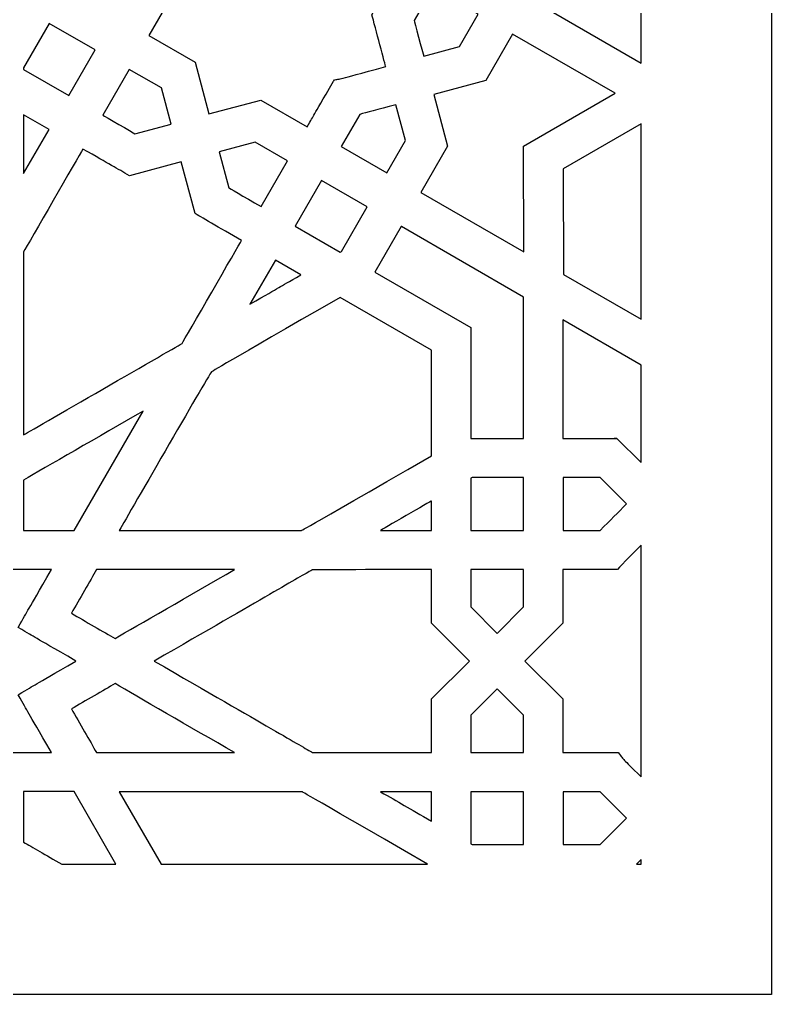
# Model space of a CAD drawing. Header units: millimetres. Extents: x -64 to 64, y -64 to 64.
# Drawn here: x 34.39 to 63.5, y -63.5 to -25.76 of the extents above; entities that cross this region are included whole.
import ezdxf

# ---------------------------------------------------------------- set-up
doc = ezdxf.new("R2010")
doc.units = ezdxf.units.MM
doc.header["$MEASUREMENT"] = 0
doc.layers.add('layer 1', color=7, linetype='Continuous')

msp = doc.modelspace()

# ---------------------------------------------------------------- linework, layer by layer
at = {"layer": 'layer 1', "color": 250}
for points, knots in [([(-63.5, 63.5), (-63.5, 63.5), (-63.5, -63.5), (-63.5, -63.5), (-63.5, -63.5), (-63.5, -63.5), (63.5, -63.5), (63.5, -63.5), (63.5, -63.5), (63.5, -63.5), (63.5, 63.5), (63.5, 63.5), (63.5, 63.5), (63.5, 63.5), (-63.5, 63.5), (-63.5, 63.5)], [0, 0, 0, 0, 0.2, 0.2, 0.2, 0.2, 0.4, 0.4, 0.4, 0.4, 0.6, 0.6, 0.6, 0.6, 1, 1, 1, 1]), ([(49.0657, -23.779), (49.0657, -23.779), (48.0303, -25.5732), (48.0303, -25.5732), (48.0303, -25.5732), (48.1545, -26.0315), (48.5666, -27.5745), (48.5687, -27.583), (48.5687, -27.583), (46.4993, -28.1383), (46.9025, -28.0416), (46.5882, -28.0945), (46.5882, -28.0945), (46.5882, -28.0945), (46.5617, -28.1404), (46.5617, -28.1404), (46.5617, -28.1404), (46.5617, -28.1404), (46.5494, -28.1446), (46.5494, -28.1446), (46.5494, -28.1446), (46.5494, -28.1446), (46.549, -28.145), (46.549, -28.145), (46.549, -28.145), (46.549, -28.145), (46.549, -28.145), (46.549, -28.145), (46.549, -28.145), (45.6512, -29.7003), (45.8583, -29.3412), (45.5263, -29.9163), (45.5263, -29.9163), (45.5263, -29.9163), (43.7289, -28.8785), (43.7289, -28.8785), (43.7289, -28.8785), (43.7289, -28.8785), (41.7244, -29.4153), (41.7244, -29.4153), (41.7244, -29.4153), (41.7244, -29.4153), (41.1875, -27.4115), (41.1875, -27.4115), (41.1875, -27.4115), (41.1875, -27.4115), (39.3972, -26.3775), (39.3972, -26.3775), (39.3972, -26.3775), (39.3972, -26.3775), (40.4305, -24.5872), (40.4305, -24.5872), (40.4305, -24.5872), (40.3348, -24.2344), (40.4082, -24.5078), (39.8939, -22.5845), (39.8939, -22.5845), (39.8939, -22.5845), (39.8928, -22.5813), (39.8925, -22.5795), (39.8925, -22.5795), (40.9896, -22.2673), (41.4218, -22.1647), (41.8723, -22.0659), (41.8723, -22.0659), (41.8723, -22.0659), (42.1301, -21.6457), (42.6868, -20.6883), (42.6868, -20.6883), (42.6868, -20.6883), (42.9433, -20.2445), (42.9433, -20.2445), (42.9433, -20.2445), (42.9433, -20.2445), (44.7407, -21.282), (44.7407, -21.282), (44.7407, -21.282), (44.7407, -21.282), (46.7452, -20.7451), (46.7452, -20.7451), (46.7452, -20.7451), (46.7452, -20.7451), (47.2817, -22.7489), (47.2817, -22.7489), (47.2817, -22.7489), (47.2817, -22.7489), (49.0657, -23.779), (49.0657, -23.779)], [0, 0, 0, 0, 0.0434783, 0.0434783, 0.0434783, 0.0434783, 0.0869565, 0.0869565, 0.0869565, 0.0869565, 0.1304348, 0.1304348, 0.1304348, 0.1304348, 0.173913, 0.173913, 0.173913, 0.173913, 0.2173913, 0.2173913, 0.2173913, 0.2173913, 0.2608696, 0.2608696, 0.2608696, 0.2608696, 0.3043478, 0.3043478, 0.3043478, 0.3043478, 0.3478261, 0.3478261, 0.3478261, 0.3478261, 0.3913043, 0.3913043, 0.3913043, 0.3913043, 0.4347826, 0.4347826, 0.4347826, 0.4347826, 0.4782609, 0.4782609, 0.4782609, 0.4782609, 0.5217391, 0.5217391, 0.5217391, 0.5217391, 0.5652174, 0.5652174, 0.5652174, 0.5652174, 0.6086957, 0.6086957, 0.6086957, 0.6086957, 0.6521739, 0.6521739, 0.6521739, 0.6521739, 0.6956522, 0.6956522, 0.6956522, 0.6956522, 0.7391304, 0.7391304, 0.7391304, 0.7391304, 0.7826087, 0.7826087, 0.7826087, 0.7826087, 0.826087, 0.826087, 0.826087, 0.826087, 0.8695652, 0.8695652, 0.8695652, 0.8695652, 0.9130435, 0.9130435, 0.9130435, 0.9130435, 1, 1, 1, 1]), ([(58.4521, -27.4496), (58.4521, -27.4496), (54.2325, -25.0134), (54.2325, -25.0134), (54.2325, -25.0134), (54.2325, -25.0134), (55.2549, -23.2431), (55.2549, -23.2431), (55.2549, -23.2431), (55.2549, -23.2431), (58.4521, -25.0892), (58.4521, -25.0892), (58.4521, -25.0892), (58.4521, -25.0892), (58.4521, -27.4496), (58.4521, -27.4496)], [0, 0, 0, 0, 0.2, 0.2, 0.2, 0.2, 0.4, 0.4, 0.4, 0.4, 0.6, 0.6, 0.6, 0.6, 1, 1, 1, 1]), ([(52.1497, -25.5595), (52.1497, -25.5595), (51.4279, -26.8101), (51.4279, -26.8101), (51.4279, -26.8101), (51.4279, -26.8101), (50.0394, -27.1822), (50.0394, -27.1822), (50.0394, -27.1822), (50.0027, -27.0454), (49.6704, -25.8032), (49.669, -25.7979), (49.669, -25.7979), (49.669, -25.7979), (50.3922, -24.5452), (50.3922, -24.5452), (50.3922, -24.5452), (50.3922, -24.5452), (52.1497, -25.5595), (52.1497, -25.5595)], [0, 0, 0, 0, 0.1666667, 0.1666667, 0.1666667, 0.1666667, 0.3333333, 0.3333333, 0.3333333, 0.3333333, 0.5, 0.5, 0.5, 0.5, 0.6666667, 0.6666667, 0.6666667, 0.6666667, 1, 1, 1, 1]), ([(34.5507, -27.6892), (34.5507, -27.6892), (34.5507, -27.632), (34.5507, -27.632), (34.5507, -27.632), (34.5507, -27.632), (35.5448, -25.9101), (35.5448, -25.9101), (35.5448, -25.9101), (35.5448, -25.9101), (37.3179, -26.9342), (37.3179, -26.9342), (37.3179, -26.9342), (37.3179, -26.9342), (36.2991, -28.6985), (36.2991, -28.6985), (36.2991, -28.6985), (36.2991, -28.6985), (34.5507, -27.6892), (34.5507, -27.6892)], [0, 0, 0, 0, 0.1666667, 0.1666667, 0.1666667, 0.1666667, 0.3333333, 0.3333333, 0.3333333, 0.3333333, 0.5, 0.5, 0.5, 0.5, 0.6666667, 0.6666667, 0.6666667, 0.6666667, 1, 1, 1, 1]), ([(53.9076, -34.755), (53.9076, -34.755), (49.9297, -32.4587), (49.9297, -32.4587), (49.9297, -32.4587), (49.9297, -32.4587), (50.9633, -30.6691), (50.9633, -30.6691), (50.9633, -30.6691), (50.9633, -30.6691), (50.4257, -28.6614), (50.4257, -28.6614), (50.4257, -28.6614), (50.4257, -28.6614), (52.4387, -28.121), (52.4387, -28.121), (52.4387, -28.121), (52.4387, -28.121), (53.4755, -26.325), (53.4755, -26.325), (53.4755, -26.325), (53.4755, -26.325), (57.4463, -28.6177), (57.4463, -28.6177), (57.4463, -28.6177), (57.4463, -28.6177), (53.903, -30.6623), (53.903, -30.6623), (53.903, -30.6623), (53.903, -30.6623), (53.9076, -34.755), (53.9076, -34.755)], [0, 0, 0, 0, 0.1111111, 0.1111111, 0.1111111, 0.1111111, 0.2222222, 0.2222222, 0.2222222, 0.2222222, 0.3333333, 0.3333333, 0.3333333, 0.3333333, 0.4444444, 0.4444444, 0.4444444, 0.4444444, 0.5555556, 0.5555556, 0.5555556, 0.5555556, 0.6666667, 0.6666667, 0.6666667, 0.6666667, 0.7777778, 0.7777778, 0.7777778, 0.7777778, 1, 1, 1, 1]), ([(37.6181, -29.4601), (37.6181, -29.4601), (38.6405, -27.6892), (38.6405, -27.6892), (38.6405, -27.6892), (38.6405, -27.6892), (39.8872, -28.4092), (39.8872, -28.4092), (39.8872, -28.4092), (39.8872, -28.4092), (40.2615, -29.8068), (40.2615, -29.8068), (40.2615, -29.8068), (40.2615, -29.8068), (38.8638, -30.1808), (38.8638, -30.1808), (38.8638, -30.1808), (38.802, -30.1449), (37.6802, -29.4961), (37.6181, -29.4601)], [0, 0, 0, 0, 0.1666667, 0.1666667, 0.1666667, 0.1666667, 0.3333333, 0.3333333, 0.3333333, 0.3333333, 0.5, 0.5, 0.5, 0.5, 0.6666667, 0.6666667, 0.6666667, 0.6666667, 1, 1, 1, 1]), ([(46.8464, -30.6783), (46.8464, -30.6783), (47.5664, -29.4312), (47.5664, -29.4312), (47.5664, -29.4312), (47.8151, -29.3652), (48.2371, -29.252), (48.9627, -29.0569), (48.9627, -29.0569), (48.9627, -29.0569), (49.3346, -30.444), (49.3346, -30.444), (49.3346, -30.444), (49.3346, -30.444), (48.611, -31.6971), (48.611, -31.6971), (48.611, -31.6971), (48.611, -31.6971), (46.8464, -30.6783), (46.8464, -30.6783)], [0, 0, 0, 0, 0.1666667, 0.1666667, 0.1666667, 0.1666667, 0.3333333, 0.3333333, 0.3333333, 0.3333333, 0.5, 0.5, 0.5, 0.5, 0.6666667, 0.6666667, 0.6666667, 0.6666667, 1, 1, 1, 1]), ([(35.5385, -30.0162), (35.5385, -30.0162), (34.5514, -31.7256), (34.5514, -31.7256), (34.5514, -31.7256), (34.5511, -31.1161), (34.5511, -30.3625), (34.5511, -29.4457), (34.5511, -29.4457), (34.5511, -29.4457), (35.5385, -30.0162), (35.5385, -30.0162)], [0, 0, 0, 0, 0.25, 0.25, 0.25, 0.25, 0.5, 0.5, 0.5, 0.5, 1, 1, 1, 1]), ([(58.4521, -37.3651), (58.4521, -37.3651), (55.4443, -35.6253), (55.4443, -35.6253), (55.4443, -35.6253), (55.4443, -35.6253), (55.4397, -31.5415), (55.4397, -31.5415), (55.4397, -31.5415), (55.4397, -31.5415), (58.4521, -29.8034), (58.4521, -29.8034), (58.4521, -29.8034), (58.4521, -29.8034), (58.4521, -37.3651), (58.4521, -37.3651)], [0, 0, 0, 0, 0.2, 0.2, 0.2, 0.2, 0.4, 0.4, 0.4, 0.4, 0.6, 0.6, 0.6, 0.6, 1, 1, 1, 1]), ([(43.7466, -32.9985), (43.0474, -32.5949), (42.4921, -32.2753), (42.4921, -32.2753), (42.4921, -32.2753), (42.4921, -32.2753), (42.1174, -30.878), (42.1174, -30.878), (42.1174, -30.878), (42.1174, -30.878), (43.5148, -30.5033), (43.5148, -30.5033), (43.5148, -30.5033), (43.5148, -30.5033), (44.7693, -31.2276), (44.7693, -31.2276), (44.7693, -31.2276), (44.7693, -31.2276), (43.7466, -32.9985), (43.7466, -32.9985)], [0, 0, 0, 0, 0.1666667, 0.1666667, 0.1666667, 0.1666667, 0.3333333, 0.3333333, 0.3333333, 0.3333333, 0.5, 0.5, 0.5, 0.5, 0.6666667, 0.6666667, 0.6666667, 0.6666667, 1, 1, 1, 1]), ([(36.8498, -30.7731), (37.8866, -31.3715), (38.1649, -31.5257), (38.65, -31.8057), (38.65, -31.8057), (38.65, -31.8057), (40.6545, -31.2688), (40.6545, -31.2688), (40.6545, -31.2688), (40.6545, -31.2688), (41.1917, -33.2729), (41.1917, -33.2729), (41.1917, -33.2729), (41.3389, -33.3579), (42.1425, -33.8289), (42.986, -34.3158), (42.986, -34.3158), (42.8734, -34.5108), (40.7949, -38.1113), (40.6866, -38.2983), (40.6866, -38.2983), (40.6866, -38.2983), (34.5535, -41.837), (34.5528, -41.8374), (34.5528, -41.8374), (34.5528, -39.7104), (34.5518, -35.7889), (34.5496, -34.7567), (34.5496, -34.7567), (34.7317, -34.4413), (36.6621, -31.0978), (36.8498, -30.7731)], [0, 0, 0, 0, 0.1111111, 0.1111111, 0.1111111, 0.1111111, 0.2222222, 0.2222222, 0.2222222, 0.2222222, 0.3333333, 0.3333333, 0.3333333, 0.3333333, 0.4444444, 0.4444444, 0.4444444, 0.4444444, 0.5555556, 0.5555556, 0.5555556, 0.5555556, 0.6666667, 0.6666667, 0.6666667, 0.6666667, 0.7777778, 0.7777778, 0.7777778, 0.7777778, 1, 1, 1, 1]), ([(47.8501, -33.0148), (47.8501, -33.0148), (46.8567, -34.7355), (46.8567, -34.7355), (46.8567, -34.7355), (46.8567, -34.7355), (46.8066, -34.7649), (46.8066, -34.7649), (46.8066, -34.7649), (46.8066, -34.7649), (45.0663, -33.7601), (45.0663, -33.7601), (45.0663, -33.7601), (45.0663, -33.7601), (46.0848, -31.9956), (46.0848, -31.9956), (46.0848, -31.9956), (46.0848, -31.9956), (47.8501, -33.0148), (47.8501, -33.0148)], [0, 0, 0, 0, 0.1666667, 0.1666667, 0.1666667, 0.1666667, 0.3333333, 0.3333333, 0.3333333, 0.3333333, 0.5, 0.5, 0.5, 0.5, 0.6666667, 0.6666667, 0.6666667, 0.6666667, 1, 1, 1, 1]), ([(51.8605, -41.9756), (51.8605, -41.9756), (51.8605, -37.6823), (51.8605, -37.6823), (51.8605, -37.6823), (51.8605, -37.6823), (48.1432, -35.5363), (48.1432, -35.5363), (48.1432, -35.5363), (48.1432, -35.5363), (49.1613, -33.7717), (49.1613, -33.7717), (49.1613, -33.7717), (49.1613, -33.7717), (49.1688, -33.776), (49.1688, -33.776), (49.1688, -33.776), (49.1688, -33.776), (49.1726, -33.7701), (49.1726, -33.7701), (49.1726, -33.7701), (49.1726, -33.7701), (53.9052, -36.5023), (53.9052, -36.5023), (53.9052, -36.5023), (53.9052, -36.5023), (53.9052, -41.9756), (53.9052, -41.9756), (53.9052, -41.9756), (53.9052, -41.9756), (51.8605, -41.9756), (51.8605, -41.9756)], [0, 0, 0, 0, 0.1111111, 0.1111111, 0.1111111, 0.1111111, 0.2222222, 0.2222222, 0.2222222, 0.2222222, 0.3333333, 0.3333333, 0.3333333, 0.3333333, 0.4444444, 0.4444444, 0.4444444, 0.4444444, 0.5555556, 0.5555556, 0.5555556, 0.5555556, 0.6666667, 0.6666667, 0.6666667, 0.6666667, 0.7777778, 0.7777778, 0.7777778, 0.7777778, 1, 1, 1, 1]), ([(45.2843, -35.643), (44.2916, -36.2165), (44.6454, -36.0123), (43.3102, -36.7827), (43.3102, -36.7827), (43.3102, -36.7827), (44.2972, -35.0731), (44.2972, -35.0731), (44.2972, -35.0731), (44.2972, -35.0731), (45.2843, -35.643), (45.2843, -35.643)], [0, 0, 0, 0, 0.25, 0.25, 0.25, 0.25, 0.5, 0.5, 0.5, 0.5, 1, 1, 1, 1]), ([(38.2563, -45.5369), (38.3579, -45.3609), (41.6955, -39.5619), (41.8186, -39.4003), (41.8186, -39.4003), (41.8186, -39.4003), (42.3531, -39.081), (46.8051, -36.5143), (46.8051, -36.5143), (46.8051, -36.5143), (50.3446, -38.5579), (50.3446, -38.5579), (50.3446, -38.5579), (50.3446, -38.5579), (50.3446, -42.6448), (50.3446, -42.6448), (50.3446, -42.6448), (45.0811, -45.6879), (45.3083, -45.5362), (45.3083, -45.5362), (45.3083, -45.5362), (45.3083, -45.5362), (38.2563, -45.5369), (38.2563, -45.5369)], [0, 0, 0, 0, 0.1428571, 0.1428571, 0.1428571, 0.1428571, 0.2857143, 0.2857143, 0.2857143, 0.2857143, 0.4285714, 0.4285714, 0.4285714, 0.4285714, 0.5714286, 0.5714286, 0.5714286, 0.5714286, 0.7142857, 0.7142857, 0.7142857, 0.7142857, 1, 1, 1, 1]), ([(58.4521, -42.9136), (58.4521, -42.9136), (57.5151, -41.9756), (57.5151, -41.9756), (57.5151, -41.9756), (56.9923, -41.9756), (58.7075, -41.9756), (55.4193, -41.9756), (55.4193, -41.9756), (55.4193, -41.9756), (55.4193, -37.3814), (55.4193, -37.3814), (55.4193, -37.3814), (55.4193, -37.3814), (58.4521, -39.1351), (58.4521, -39.1351), (58.4521, -39.1351), (58.4521, -39.1351), (58.4521, -42.9136), (58.4521, -42.9136)], [0, 0, 0, 0, 0.1666667, 0.1666667, 0.1666667, 0.1666667, 0.3333333, 0.3333333, 0.3333333, 0.3333333, 0.5, 0.5, 0.5, 0.5, 0.6666667, 0.6666667, 0.6666667, 0.6666667, 1, 1, 1, 1]), ([(39.1739, -40.919), (39.1739, -40.919), (36.5054, -45.5411), (36.5054, -45.5411), (36.5054, -45.5411), (35.9989, -45.5409), (35.1645, -45.5404), (34.5528, -45.54), (34.5528, -45.54), (34.5528, -45.4724), (34.5518, -43.6703), (34.5514, -43.5871), (34.5514, -43.5871), (35.3903, -43.1027), (37.4844, -41.8942), (39.1739, -40.919)], [0, 0, 0, 0, 0.2, 0.2, 0.2, 0.2, 0.4, 0.4, 0.4, 0.4, 0.6, 0.6, 0.6, 0.6, 1, 1, 1, 1]), ([(35.6274, -54.133), (33.6783, -54.134), (34.0653, -54.1338), (33.0419, -54.1365), (33.0419, -54.1365), (33.0373, -56.3513), (33.038, -55.8418), (33.038, -56.7267), (33.038, -56.7267), (31.187, -55.6595), (31.6121, -55.9029), (30.7894, -55.4386), (30.7894, -55.4386), (30.2796, -56.3174), (30.5058, -55.9268), (29.4972, -57.6724), (29.4972, -57.6724), (28.4667, -55.8892), (28.6113, -56.1396), (28.2046, -55.4386), (28.2046, -55.4386), (27.3999, -55.8931), (27.7477, -55.6934), (25.9567, -56.7262), (25.9567, -56.7262), (25.9567, -56.678), (25.9525, -54.1849), (25.9525, -54.1365), (25.9525, -54.1365), (24.9297, -54.1338), (25.3206, -54.134), (23.3669, -54.133), (23.3669, -54.133), (24.3829, -52.3723), (24.2062, -52.6788), (24.6553, -51.8947), (24.6553, -51.8947), (23.8816, -51.4409), (24.2118, -51.6322), (22.4166, -50.594), (22.4166, -50.594), (24.1741, -49.5779), (23.8749, -49.7512), (24.6553, -49.2937), (24.6553, -49.2937), (24.2073, -48.5112), (24.3886, -48.8255), (23.3669, -47.0553), (23.3669, -47.0553), (25.316, -47.0542), (24.929, -47.0545), (25.9525, -47.0517), (25.9525, -47.0517), (25.9525, -47.0034), (25.9567, -44.5104), (25.9567, -44.462), (25.9567, -44.462), (27.7481, -45.495), (27.3999, -45.2953), (28.2046, -45.7496), (28.2046, -45.7496), (28.6113, -45.0486), (28.4667, -45.2987), (29.4972, -43.5158), (29.4972, -43.5158), (30.5058, -45.2614), (30.2796, -44.8709), (30.7894, -45.7496), (30.7894, -45.7496), (31.6124, -45.285), (31.1873, -45.5284), (33.038, -44.4613), (33.038, -44.4613), (33.0391, -46.6132), (33.0369, -45.8566), (33.0419, -47.0517), (33.0419, -47.0517), (34.0642, -47.0545), (33.6737, -47.0542), (35.6274, -47.0553), (35.6274, -47.0553), (34.611, -48.816), (34.7881, -48.5094), (34.3387, -49.2937), (34.3387, -49.2937), (35.1532, -49.7713), (34.7444, -49.5343), (36.5792, -50.594), (36.5792, -50.594), (34.7447, -51.6541), (35.1532, -51.4169), (34.3387, -51.8947), (34.3387, -51.8947), (34.7867, -52.6772), (34.6054, -52.3624), (35.6274, -54.133)], [0, 0, 0, 0, 0.04, 0.04, 0.04, 0.04, 0.08, 0.08, 0.08, 0.08, 0.12, 0.12, 0.12, 0.12, 0.16, 0.16, 0.16, 0.16, 0.2, 0.2, 0.2, 0.2, 0.24, 0.24, 0.24, 0.24, 0.28, 0.28, 0.28, 0.28, 0.32, 0.32, 0.32, 0.32, 0.36, 0.36, 0.36, 0.36, 0.4, 0.4, 0.4, 0.4, 0.44, 0.44, 0.44, 0.44, 0.48, 0.48, 0.48, 0.48, 0.52, 0.52, 0.52, 0.52, 0.56, 0.56, 0.56, 0.56, 0.6, 0.6, 0.6, 0.6, 0.64, 0.64, 0.64, 0.64, 0.68, 0.68, 0.68, 0.68, 0.72, 0.72, 0.72, 0.72, 0.76, 0.76, 0.76, 0.76, 0.8, 0.8, 0.8, 0.8, 0.84, 0.84, 0.84, 0.84, 0.88, 0.88, 0.88, 0.88, 0.92, 0.92, 0.92, 0.92, 1, 1, 1, 1]), ([(51.8597, -45.5369), (51.8597, -45.5369), (51.8601, -43.5187), (51.8601, -43.5187), (51.8601, -43.5187), (51.8601, -43.5187), (51.9102, -43.4898), (51.9102, -43.4898), (51.9102, -43.4898), (51.9102, -43.4898), (53.9052, -43.4898), (53.9052, -43.4898), (53.9052, -43.4898), (53.9052, -43.4898), (53.9052, -45.5369), (53.9052, -45.5369), (53.9052, -45.5369), (53.9052, -45.5369), (51.8597, -45.5369), (51.8597, -45.5369)], [0, 0, 0, 0, 0.1666667, 0.1666667, 0.1666667, 0.1666667, 0.3333333, 0.3333333, 0.3333333, 0.3333333, 0.5, 0.5, 0.5, 0.5, 0.6666667, 0.6666667, 0.6666667, 0.6666667, 1, 1, 1, 1]), ([(55.4408, -45.5355), (55.4408, -45.5355), (55.4408, -43.4898), (55.4408, -43.4898), (55.4408, -43.4898), (55.4408, -43.4898), (56.8664, -43.4898), (56.8664, -43.4898), (56.8664, -43.4898), (56.8664, -43.4898), (57.8894, -44.5131), (57.8894, -44.5131), (57.8894, -44.5131), (57.543, -44.86), (57.2756, -45.1255), (56.8667, -45.5355), (56.8667, -45.5355), (56.8667, -45.5355), (55.4408, -45.5355), (55.4408, -45.5355)], [0, 0, 0, 0, 0.1666667, 0.1666667, 0.1666667, 0.1666667, 0.3333333, 0.3333333, 0.3333333, 0.3333333, 0.5, 0.5, 0.5, 0.5, 0.6666667, 0.6666667, 0.6666667, 0.6666667, 1, 1, 1, 1]), ([(50.3456, -44.3932), (50.3456, -44.3932), (50.3453, -45.5369), (50.3453, -45.5369), (50.3453, -45.5369), (50.3453, -45.5369), (48.3644, -45.5369), (48.3644, -45.5369), (48.3644, -45.5369), (48.3648, -45.5369), (50.3456, -44.3932), (50.3456, -44.3932)], [0, 0, 0, 0, 0.25, 0.25, 0.25, 0.25, 0.5, 0.5, 0.5, 0.5, 1, 1, 1, 1]), ([(58.4521, -55.0761), (57.6615, -54.2858), (57.8414, -54.4844), (57.5635, -54.1369), (57.5635, -54.1369), (57.3267, -54.1369), (55.656, -54.1369), (55.4193, -54.1369), (55.4193, -54.1369), (55.4193, -54.1369), (55.4193, -52.0615), (55.4193, -52.0615), (55.4193, -52.0615), (55.4193, -52.0615), (53.9521, -50.594), (53.9521, -50.594), (53.9521, -50.594), (53.9521, -50.594), (55.4193, -49.1268), (55.4193, -49.1268), (55.4193, -49.1268), (55.4193, -49.1268), (55.4193, -47.0513), (55.4193, -47.0513), (55.4193, -47.0513), (56.2056, -47.0513), (56.7133, -47.0513), (57.5419, -47.0513), (57.5419, -47.0513), (57.7166, -46.8337), (58.2366, -46.3285), (58.4521, -46.1126), (58.4521, -46.1126), (58.4521, -46.1126), (58.4521, -55.0761), (58.4521, -55.0761)], [0, 0, 0, 0, 0.1, 0.1, 0.1, 0.1, 0.2, 0.2, 0.2, 0.2, 0.3, 0.3, 0.3, 0.3, 0.4, 0.4, 0.4, 0.4, 0.5, 0.5, 0.5, 0.5, 0.6, 0.6, 0.6, 0.6, 0.7, 0.7, 0.7, 0.7, 0.8, 0.8, 0.8, 0.8, 1, 1, 1, 1]), ([(37.3775, -47.0513), (37.3775, -47.0513), (42.7136, -47.0513), (42.7136, -47.0513), (42.7136, -47.0513), (41.0238, -48.0275), (38.9336, -49.2347), (38.0929, -49.7202), (38.0929, -49.7202), (37.6573, -49.4683), (36.9316, -49.0492), (36.4017, -48.7426), (36.4017, -48.7426), (36.7086, -48.2107), (37.1246, -47.4895), (37.3775, -47.0513)], [0, 0, 0, 0, 0.2, 0.2, 0.2, 0.2, 0.4, 0.4, 0.4, 0.4, 0.6, 0.6, 0.6, 0.6, 1, 1, 1, 1]), ([(39.6078, -50.594), (43.8425, -48.1485), (45.2388, -47.3421), (45.7101, -47.0687), (45.7101, -47.0687), (45.7101, -47.0687), (47.0038, -47.0513), (50.3446, -47.0513), (50.3446, -47.0513), (50.3446, -47.0513), (50.3446, -49.1268), (50.3446, -49.1268), (50.3446, -49.1268), (50.3446, -49.1268), (51.8121, -50.594), (51.8121, -50.594), (51.8121, -50.594), (51.8121, -50.594), (50.3446, -52.0615), (50.3446, -52.0615), (50.3446, -52.0615), (50.3446, -52.0615), (50.3446, -54.1369), (50.3446, -54.1369), (50.3446, -54.1369), (48.5906, -54.1369), (47.4687, -54.1369), (45.7401, -54.1369), (45.7401, -54.1369), (45.2963, -53.8798), (43.9275, -53.0888), (39.6078, -50.594)], [0, 0, 0, 0, 0.1111111, 0.1111111, 0.1111111, 0.1111111, 0.2222222, 0.2222222, 0.2222222, 0.2222222, 0.3333333, 0.3333333, 0.3333333, 0.3333333, 0.4444444, 0.4444444, 0.4444444, 0.4444444, 0.5555556, 0.5555556, 0.5555556, 0.5555556, 0.6666667, 0.6666667, 0.6666667, 0.6666667, 0.7777778, 0.7777778, 0.7777778, 0.7777778, 1, 1, 1, 1]), ([(52.8817, -49.5226), (52.8817, -49.5226), (51.859, -48.4999), (51.859, -48.4999), (51.859, -48.4999), (51.859, -48.3891), (51.8605, -48.4382), (51.8605, -47.0513), (51.8605, -47.0513), (51.8605, -47.0513), (53.9052, -47.0513), (53.9052, -47.0513), (53.9052, -47.0513), (53.9052, -47.0513), (53.9052, -48.4995), (53.9052, -48.4995), (53.9052, -48.4995), (53.9052, -48.4995), (52.8817, -49.5226), (52.8817, -49.5226)], [0, 0, 0, 0, 0.1666667, 0.1666667, 0.1666667, 0.1666667, 0.3333333, 0.3333333, 0.3333333, 0.3333333, 0.5, 0.5, 0.5, 0.5, 0.6666667, 0.6666667, 0.6666667, 0.6666667, 1, 1, 1, 1]), ([(38.0929, -51.4682), (38.9347, -51.9543), (41.0302, -53.1647), (42.7143, -54.1369), (42.7143, -54.1369), (42.7143, -54.1369), (37.3775, -54.1369), (37.3775, -54.1369), (37.3775, -54.1369), (37.1246, -53.6988), (36.7086, -52.9777), (36.4017, -52.4456), (36.4017, -52.4456), (36.9316, -52.1392), (37.6573, -51.72), (38.0929, -51.4682)], [0, 0, 0, 0, 0.2, 0.2, 0.2, 0.2, 0.4, 0.4, 0.4, 0.4, 0.6, 0.6, 0.6, 0.6, 1, 1, 1, 1]), ([(51.8605, -54.1369), (51.8605, -52.9121), (51.859, -52.814), (51.859, -52.6887), (51.859, -52.6887), (51.859, -52.6887), (52.8817, -51.6657), (52.8817, -51.6657), (52.8817, -51.6657), (52.8817, -51.6657), (53.9052, -52.6887), (53.9052, -52.6887), (53.9052, -52.6887), (53.9052, -52.6887), (53.9052, -54.1369), (53.9052, -54.1369), (53.9052, -54.1369), (53.9052, -54.1369), (51.8605, -54.1369), (51.8605, -54.1369)], [0, 0, 0, 0, 0.1666667, 0.1666667, 0.1666667, 0.1666667, 0.3333333, 0.3333333, 0.3333333, 0.3333333, 0.5, 0.5, 0.5, 0.5, 0.6666667, 0.6666667, 0.6666667, 0.6666667, 1, 1, 1, 1]), ([(36.0257, -58.4521), (35.4065, -58.0948), (34.8823, -57.7924), (34.5518, -57.6016), (34.5518, -57.6016), (34.5518, -57.0982), (34.5521, -56.2606), (34.5528, -55.6482), (34.5528, -55.6482), (35.1645, -55.6478), (35.9989, -55.6475), (36.5054, -55.6471), (36.5054, -55.6471), (36.5054, -55.6471), (38.1247, -58.4521), (38.1247, -58.4521), (38.1247, -58.4521), (38.1247, -58.4521), (36.0257, -58.4521), (36.0257, -58.4521)], [0, 0, 0, 0, 0.1666667, 0.1666667, 0.1666667, 0.1666667, 0.3333333, 0.3333333, 0.3333333, 0.3333333, 0.5, 0.5, 0.5, 0.5, 0.6666667, 0.6666667, 0.6666667, 0.6666667, 1, 1, 1, 1]), ([(39.8812, -58.4521), (39.8812, -58.4521), (38.2563, -55.6514), (38.2563, -55.6514), (38.2563, -55.6514), (38.2563, -55.6514), (45.3298, -55.6543), (45.3298, -55.6543), (45.3298, -55.6543), (45.3298, -55.6543), (45.1072, -55.5166), (50.1869, -58.4521), (50.1869, -58.4521), (50.1869, -58.4521), (39.8812, -58.4521), (39.8812, -58.4521)], [0, 0, 0, 0, 0.2, 0.2, 0.2, 0.2, 0.4, 0.4, 0.4, 0.4, 0.6, 0.6, 0.6, 0.6, 1, 1, 1, 1]), ([(50.346, -55.6514), (50.346, -55.6514), (50.346, -56.7954), (50.346, -56.7954), (50.346, -56.7954), (49.4436, -56.2744), (49.0862, -56.068), (48.3648, -55.6514), (48.3648, -55.6514), (48.3648, -55.6514), (50.346, -55.6514), (50.346, -55.6514)], [0, 0, 0, 0, 0.25, 0.25, 0.25, 0.25, 0.5, 0.5, 0.5, 0.5, 1, 1, 1, 1]), ([(53.9052, -55.6514), (53.9052, -55.6514), (53.9052, -57.6986), (53.9052, -57.6986), (53.9052, -57.6986), (53.9052, -57.6986), (51.9102, -57.6986), (51.9102, -57.6986), (51.9102, -57.6986), (51.9102, -57.6986), (51.8605, -57.6699), (51.8605, -57.6699), (51.8605, -57.6699), (51.8605, -57.6699), (51.8605, -55.6514), (51.8605, -55.6514), (51.8605, -55.6514), (51.8605, -55.6514), (53.9052, -55.6514), (53.9052, -55.6514)], [0, 0, 0, 0, 0.1666667, 0.1666667, 0.1666667, 0.1666667, 0.3333333, 0.3333333, 0.3333333, 0.3333333, 0.5, 0.5, 0.5, 0.5, 0.6666667, 0.6666667, 0.6666667, 0.6666667, 1, 1, 1, 1]), ([(55.4408, -57.6986), (55.4408, -57.6986), (55.4408, -55.6528), (55.4408, -55.6528), (55.4408, -55.6528), (55.4408, -55.6528), (56.8653, -55.6528), (56.8653, -55.6528), (56.8653, -55.6528), (57.0477, -55.8352), (57.3571, -56.1439), (57.8891, -56.6755), (57.8891, -56.6755), (57.8891, -56.6755), (56.8664, -57.6986), (56.8664, -57.6986), (56.8664, -57.6986), (56.8664, -57.6986), (55.4408, -57.6986), (55.4408, -57.6986)], [0, 0, 0, 0, 0.1666667, 0.1666667, 0.1666667, 0.1666667, 0.3333333, 0.3333333, 0.3333333, 0.3333333, 0.5, 0.5, 0.5, 0.5, 0.6666667, 0.6666667, 0.6666667, 0.6666667, 1, 1, 1, 1]), ([(58.4521, -58.4521), (58.4521, -58.4521), (58.275, -58.4521), (58.275, -58.4521), (58.275, -58.4521), (58.275, -58.4521), (58.4521, -58.275), (58.4521, -58.275), (58.4521, -58.275), (58.4521, -58.275), (58.4521, -58.4521), (58.4521, -58.4521)], [0, 0, 0, 0, 0.25, 0.25, 0.25, 0.25, 0.5, 0.5, 0.5, 0.5, 1, 1, 1, 1])]:
    msp.add_open_spline(points, degree=3, knots=knots, dxfattribs=at)

doc.saveas('drawing.dxf')
